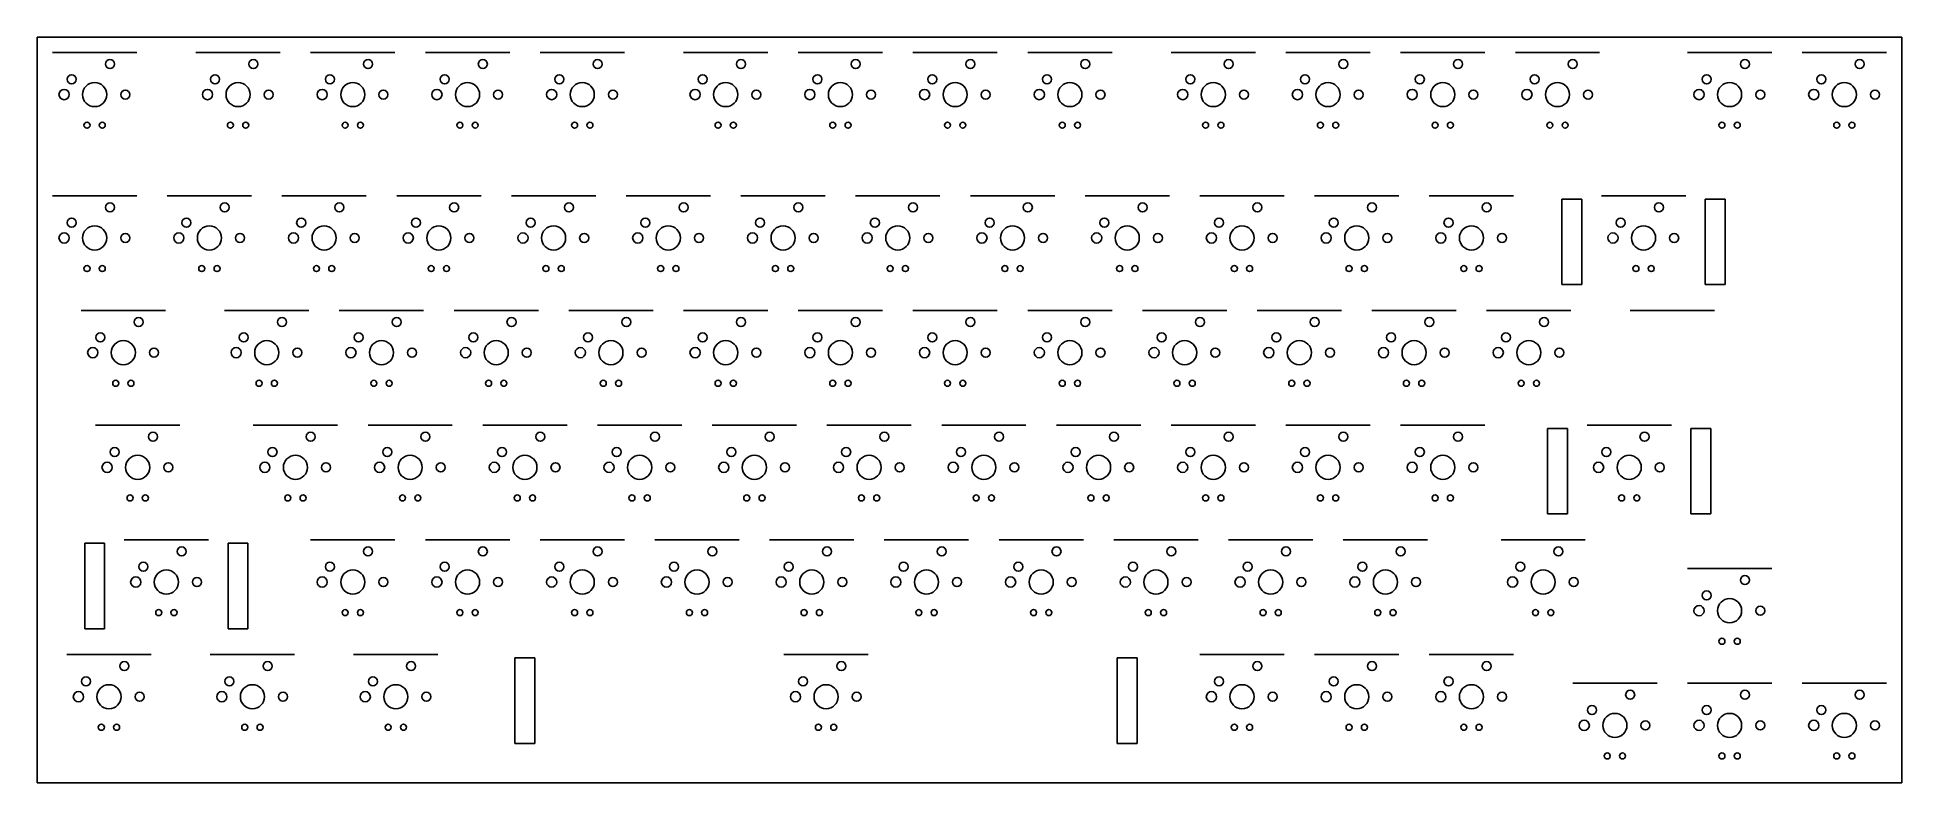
# Model space of a CAD drawing. Extents: x 0 to 310, y 0 to 124.
import ezdxf

# ---------------------------------------------------------------- set-up
doc = ezdxf.new("R2010")
doc.units = 0
doc.header["$MEASUREMENT"] = 0

msp = doc.modelspace()

# ---------------------------------------------------------------- linework, layer by layer
at = {"color": 0}
for p, q in [((0.095085, 123.905), (309.658, 123.905)), ((0.095085, 0.079926), (0.095085, 123.905)), ((309.658, 123.905), (309.658, 0.079926)), ((2.61965, 121.38), (16.6192, 121.38)), ((26.4322, 121.38), (40.4315, 121.38)), ((26.4322, 121.38), (40.43175, 121.38)), ((45.4822, 121.38), (59.4815, 121.38)), ((45.4822, 121.38), (59.48175, 121.38)), ((64.5322, 121.38), (78.5315, 121.38)), ((64.5322, 121.38), (78.53175, 121.38)), ((83.5822, 121.38), (97.5815, 121.38)), ((83.5822, 121.38), (97.58175, 121.38)), ((107.395, 121.38), (121.394, 121.38)), ((107.395, 121.38), (121.3943, 121.38)), ((107.395, 121.38), (121.39455, 121.38)), ((126.445, 121.38), (140.444, 121.38)), ((126.445, 121.38), (140.4443, 121.38)), ((126.445, 121.38), (140.44455, 121.38)), ((145.495, 121.38), (159.494, 121.38)), ((145.495, 121.38), (159.4943, 121.38)), ((145.495, 121.38), (159.49455, 121.38)), ((164.545, 121.38), (178.544, 121.38)), ((164.545, 121.38), (178.5443, 121.38)), ((164.545, 121.38), (178.54455, 121.38)), ((188.357, 121.38), (202.357, 121.38)), ((188.357, 121.38), (202.3563, 121.38)), ((188.357, 121.38), (202.35655, 121.38)), ((207.407, 121.38), (221.407, 121.38)), ((207.407, 121.38), (221.4063, 121.38)), ((207.407, 121.38), (221.40655, 121.38)), ((226.457, 121.38), (240.457, 121.38)), ((226.457, 121.38), (240.4563, 121.38)), ((226.457, 121.38), (240.45655, 121.38)), ((245.507, 121.38), (259.507, 121.38)), ((245.507, 121.38), (259.5063, 121.38)), ((245.507, 121.38), (259.50655, 121.38)), ((274.082, 121.38), (288.082, 121.38)), ((274.082, 121.38), (288.081, 121.38)), ((274.082, 121.38), (288.0813, 121.38)), ((274.082, 121.38), (288.08155, 121.38)), ((293.132, 121.38), (307.132, 121.38)), ((293.132, 121.38), (307.131, 121.38)), ((293.132, 121.38), (307.1313, 121.38)), ((293.132, 121.38), (307.13155, 121.38)), ((2.61965, 97.5678), (16.6192, 97.5678)), ((2.61965, 97.5678), (16.61895, 97.5678)), ((2.61965, 97.5678), (16.6192, 97.5678)), ((21.66965, 97.5678), (35.66895, 97.5678)), ((21.66965, 97.5678), (35.6692, 97.5678)), ((21.6697, 97.5678), (35.669, 97.5678)), ((40.71965, 97.5678), (54.71895, 97.5678)), ((40.71965, 97.5678), (54.7192, 97.5678)), ((40.7197, 97.5678), (54.719, 97.5678)), ((59.76965, 97.5678), (73.76895, 97.5678)), ((59.76965, 97.5678), (73.7692, 97.5678)), ((59.7697, 97.5678), (73.769, 97.5678)), ((78.8197, 97.5678), (92.819, 97.5678)), ((78.8197, 97.5678), (92.819, 97.5678)), ((78.8197, 97.5678), (92.81925, 97.5678)), ((97.8683, 97.5678), (111.869, 97.5678)), ((97.8697, 97.5678), (111.869, 97.5678)), ((97.8697, 97.5678), (111.86925, 97.5678)), ((116.918, 97.5678), (130.919, 97.5678)), ((116.9197, 97.5678), (130.919, 97.5678)), ((116.9197, 97.5678), (130.91925, 97.5678)), ((135.9697, 97.5678), (149.969, 97.5678)), ((135.9697, 97.5678), (149.96925, 97.5678)), ((135.97, 97.5678), (149.969, 97.5678)), ((155.02, 97.5678), (169.019, 97.5678)), ((155.02, 97.5678), (169.0193, 97.5678)), ((155.02, 97.5678), (169.01955, 97.5678)), ((174.07, 97.5678), (188.069, 97.5678)), ((174.07, 97.5678), (188.0693, 97.5678)), ((174.07, 97.5678), (188.06955, 97.5678)), ((193.12, 97.5678), (207.119, 97.5678)), ((193.12, 97.5678), (207.1193, 97.5678)), ((193.12, 97.5678), (207.11955, 97.5678)), ((212.17, 97.5678), (226.169, 97.5678)), ((212.17, 97.5678), (226.1693, 97.5678)), ((212.17, 97.5678), (226.16955, 97.5678)), ((231.22, 97.5678), (245.219, 97.5678)), ((231.22, 97.5678), (245.219, 97.5678)), ((231.22, 97.5678), (245.2193, 97.5678)), ((231.22, 97.5678), (245.21955, 97.5678)), ((253.243, 97.0181), (256.545, 97.0181)), ((253.243, 82.8188), (253.243, 97.0181)), ((256.545, 97.0181), (256.545, 82.8188)), ((259.795, 97.5678), (273.794, 97.5678)), ((259.795, 97.5678), (273.79455, 97.5678)), ((277.045, 97.0181), (280.345, 97.0181)), ((277.045, 82.8188), (277.045, 97.0181)), ((280.345, 97.0181), (280.345, 82.8188)), ((256.545, 82.8188), (253.243, 82.8188)), ((280.345, 82.8188), (277.045, 82.8188)), ((7.38161, 78.5178), (21.38161, 78.5178)), ((7.38161, 78.5178), (21.38161, 78.5178)), ((7.38216, 78.5178), (21.3817, 78.5178)), ((7.38216, 78.5178), (21.38116, 78.5178)), ((7.38216, 78.5178), (21.38146, 78.5178)), ((7.38216, 78.5178), (21.38171, 78.5178)), ((31.1947, 78.5178), (45.194, 78.5178)), ((31.1947, 78.5178), (45.194, 78.5178)), ((31.1947, 78.5178), (45.19425, 78.5178)), ((31.19475, 78.5178), (45.19405, 78.5178)), ((50.2447, 78.5178), (64.244, 78.5178)), ((50.2447, 78.5178), (64.244, 78.5178)), ((50.2447, 78.5178), (64.24425, 78.5178)), ((50.24475, 78.5178), (64.24405, 78.5178)), ((69.2947, 78.5178), (83.294, 78.5178)), ((69.2947, 78.5178), (83.294, 78.5178)), ((69.2947, 78.5178), (83.29425, 78.5178)), ((69.29475, 78.5178), (83.29405, 78.5178)), ((88.3447, 78.5178), (102.344, 78.5178)), ((88.34475, 78.5178), (102.34405, 78.5178)), ((88.34475, 78.5178), (102.34405, 78.5178)), ((88.34475, 78.5178), (102.3443, 78.5178)), ((107.39335, 78.5178), (121.39405, 78.5178)), ((107.39475, 78.5178), (121.39405, 78.5178)), ((107.39475, 78.5178), (121.3943, 78.5178)), ((107.395, 78.5178), (121.394, 78.5178)), ((126.44305, 78.5178), (140.44405, 78.5178)), ((126.44475, 78.5178), (140.44405, 78.5178)), ((126.44475, 78.5178), (140.4443, 78.5178)), ((126.445, 78.5178), (140.444, 78.5178)), ((145.49475, 78.5178), (159.49405, 78.5178)), ((145.49475, 78.5178), (159.4943, 78.5178)), ((145.495, 78.5178), (159.494, 78.5178)), ((145.49505, 78.5178), (159.49405, 78.5178)), ((164.545, 78.5178), (178.544, 78.5178)), ((164.54505, 78.5178), (178.54405, 78.5178)), ((164.54505, 78.5178), (178.54435, 78.5178)), ((164.54505, 78.5178), (178.5446, 78.5178)), ((183.595, 78.5178), (197.594, 78.5178)), ((183.59505, 78.5178), (197.59405, 78.5178)), ((183.59505, 78.5178), (197.59435, 78.5178)), ((183.59505, 78.5178), (197.5946, 78.5178)), ((202.645, 78.5178), (216.644, 78.5178)), ((202.64505, 78.5178), (216.64405, 78.5178)), ((202.64505, 78.5178), (216.64435, 78.5178)), ((202.64505, 78.5178), (216.6446, 78.5178)), ((221.695, 78.5178), (235.694, 78.5178)), ((221.69505, 78.5178), (235.69405, 78.5178)), ((221.69505, 78.5178), (235.69435, 78.5178)), ((221.69505, 78.5178), (235.6946, 78.5178)), ((240.745, 78.5178), (254.744, 78.5178)), ((240.74505, 78.5178), (254.74405, 78.5178)), ((240.74505, 78.5178), (254.74405, 78.5178)), ((240.74505, 78.5178), (254.74435, 78.5178)), ((240.74505, 78.5178), (254.7446, 78.5178)), ((264.557, 78.5178), (278.557, 78.5178)), ((9.76286, 59.4678), (23.76286, 59.4678)), ((9.76286, 59.4678), (23.76286, 59.4678)), ((9.76341, 59.4678), (23.7629, 59.4678)), ((9.76341, 59.4678), (23.76241, 59.4678)), ((9.76341, 59.4678), (23.76271, 59.4678)), ((9.76341, 59.4678), (23.76296, 59.4678)), ((35.9572, 59.4678), (49.9565, 59.4678)), ((35.9572, 59.4678), (49.9565, 59.4678)), ((35.9572, 59.4678), (49.95675, 59.4678)), ((35.95725, 59.4678), (49.95655, 59.4678)), ((55.0072, 59.4678), (69.0065, 59.4678)), ((55.0072, 59.4678), (69.0065, 59.4678)), ((55.0072, 59.4678), (69.00675, 59.4678)), ((55.00725, 59.4678), (69.00655, 59.4678)), ((74.0572, 59.4678), (88.0565, 59.4678)), ((74.0572, 59.4678), (88.0565, 59.4678)), ((74.0572, 59.4678), (88.05675, 59.4678)), ((74.05725, 59.4678), (88.05655, 59.4678)), ((93.1072, 59.4678), (107.107, 59.4678)), ((93.10725, 59.4678), (107.10655, 59.4678)), ((93.10725, 59.4678), (107.10655, 59.4678)), ((93.10725, 59.4678), (107.1068, 59.4678)), ((112.15585, 59.4678), (126.15655, 59.4678)), ((112.157, 59.4678), (126.157, 59.4678)), ((112.15725, 59.4678), (126.15655, 59.4678)), ((112.15725, 59.4678), (126.1568, 59.4678)), ((131.20555, 59.4678), (145.20655, 59.4678)), ((131.207, 59.4678), (145.207, 59.4678)), ((131.20725, 59.4678), (145.20655, 59.4678)), ((131.20725, 59.4678), (145.2068, 59.4678)), ((150.257, 59.4678), (164.257, 59.4678)), ((150.25725, 59.4678), (164.25655, 59.4678)), ((150.25725, 59.4678), (164.2568, 59.4678)), ((150.25755, 59.4678), (164.25655, 59.4678)), ((169.307, 59.4678), (183.307, 59.4678)), ((169.30755, 59.4678), (183.30655, 59.4678)), ((169.30755, 59.4678), (183.30685, 59.4678)), ((169.30755, 59.4678), (183.3071, 59.4678)), ((188.357, 59.4678), (202.357, 59.4678)), ((188.35755, 59.4678), (202.35655, 59.4678)), ((188.35755, 59.4678), (202.35685, 59.4678)), ((188.35755, 59.4678), (202.3571, 59.4678)), ((207.407, 59.4678), (221.407, 59.4678)), ((207.40755, 59.4678), (221.40655, 59.4678)), ((207.40755, 59.4678), (221.40685, 59.4678)), ((207.40755, 59.4678), (221.4071, 59.4678)), ((226.457, 59.4678), (240.457, 59.4678)), ((226.45755, 59.4678), (240.45655, 59.4678)), ((226.45755, 59.4678), (240.45685, 59.4678)), ((226.45755, 59.4678), (240.4571, 59.4678)), ((250.862, 58.9181), (254.161, 58.9181)), ((250.862, 44.7188), (250.862, 58.9181)), ((254.161, 58.9181), (254.161, 44.7188)), ((257.413, 59.4678), (271.413, 59.4678)), ((257.413, 59.4678), (271.41255, 59.4678)), ((274.662, 58.9181), (277.963, 58.9181)), ((274.662, 44.7188), (274.662, 58.9181)), ((277.963, 58.9181), (277.963, 44.7188)), ((254.161, 44.7188), (250.862, 44.7188)), ((277.963, 44.7188), (274.662, 44.7188)), ((14.52535, 40.4178), (28.52535, 40.4178)), ((14.52535, 40.4178), (28.52535, 40.4178)), ((14.5259, 40.4178), (28.5254, 40.4178)), ((14.5259, 40.4178), (28.5249, 40.4178)), ((14.5259, 40.4178), (28.5252, 40.4178)), ((14.5259, 40.4178), (28.52545, 40.4178)), ((45.4822, 40.4178), (59.4815, 40.4178)), ((45.4822, 40.4178), (59.4815, 40.4178)), ((45.4822, 40.4178), (59.4815, 40.4178)), ((45.4822, 40.4178), (59.48175, 40.4178)), ((45.48225, 40.4178), (59.48155, 40.4178)), ((64.5322, 40.4178), (78.5315, 40.4178)), ((64.5322, 40.4178), (78.5315, 40.4178)), ((64.5322, 40.4178), (78.5315, 40.4178)), ((64.5322, 40.4178), (78.53175, 40.4178)), ((64.53225, 40.4178), (78.53155, 40.4178)), ((83.5822, 40.4178), (97.5815, 40.4178)), ((83.5822, 40.4178), (97.5815, 40.4178)), ((83.5822, 40.4178), (97.5815, 40.4178)), ((83.5822, 40.4178), (97.58175, 40.4178)), ((83.58225, 40.4178), (97.58155, 40.4178)), ((102.632, 40.4178), (116.632, 40.4178)), ((102.6322, 40.4178), (116.632, 40.4178)), ((102.63225, 40.4178), (116.63155, 40.4178)), ((102.63225, 40.4178), (116.63155, 40.4178)), ((102.63225, 40.4178), (116.6318, 40.4178)), ((121.68085, 40.4178), (135.68155, 40.4178)), ((121.682, 40.4178), (135.682, 40.4178)), ((121.682, 40.4178), (135.682, 40.4178)), ((121.68225, 40.4178), (135.68155, 40.4178)), ((121.68225, 40.4178), (135.6818, 40.4178)), ((140.73055, 40.4178), (154.73155, 40.4178)), ((140.732, 40.4178), (154.732, 40.4178)), ((140.732, 40.4178), (154.732, 40.4178)), ((140.73225, 40.4178), (154.73155, 40.4178)), ((140.73225, 40.4178), (154.7318, 40.4178)), ((159.782, 40.4178), (173.782, 40.4178)), ((159.782, 40.4178), (173.782, 40.4178)), ((159.78225, 40.4178), (173.78155, 40.4178)), ((159.78225, 40.4178), (173.7818, 40.4178)), ((159.78255, 40.4178), (173.78155, 40.4178)), ((178.832, 40.4178), (192.832, 40.4178)), ((178.832, 40.4178), (192.832, 40.4178)), ((178.83255, 40.4178), (192.83155, 40.4178)), ((178.83255, 40.4178), (192.83185, 40.4178)), ((178.83255, 40.4178), (192.8321, 40.4178)), ((197.882, 40.4178), (211.882, 40.4178)), ((197.882, 40.4178), (211.882, 40.4178)), ((197.88255, 40.4178), (211.88155, 40.4178)), ((197.88255, 40.4178), (211.88185, 40.4178)), ((197.88255, 40.4178), (211.8821, 40.4178)), ((216.932, 40.4178), (230.932, 40.4178)), ((216.932, 40.4178), (230.932, 40.4178)), ((216.93255, 40.4178), (230.93155, 40.4178)), ((216.93255, 40.4178), (230.93185, 40.4178)), ((216.93255, 40.4178), (230.9321, 40.4178)), ((243.12545, 40.4178), (257.12545, 40.4178)), ((243.12545, 40.4178), (257.12545, 40.4178)), ((243.126, 40.4178), (257.125, 40.4178)), ((243.126, 40.4178), (257.125, 40.4178)), ((243.126, 40.4178), (257.1253, 40.4178)), ((243.126, 40.4178), (257.12555, 40.4178)), ((7.97609, 39.8681), (11.2751, 39.8681)), ((7.97609, 25.6687), (7.97609, 39.8681)), ((11.2751, 39.8681), (11.2751, 25.6687)), ((31.7762, 39.8681), (35.0752, 39.8681)), ((31.7762, 25.6687), (31.7762, 39.8681)), ((35.0752, 39.8681), (35.0752, 25.6687)), ((274.08145, 35.6553), (288.08145, 35.6553)), ((274.08145, 35.6553), (288.08145, 35.6553)), ((274.082, 35.6553), (288.082, 35.6553)), ((274.082, 35.6553), (288.081, 35.6553)), ((274.082, 35.6553), (288.0813, 35.6553)), ((274.082, 35.6553), (288.08155, 35.6553)), ((11.2751, 25.6687), (7.97609, 25.6687)), ((35.0752, 25.6687), (31.7762, 25.6687)), ((5.00036, 21.3679), (19.00036, 21.3679)), ((5.00036, 21.3679), (19.00036, 21.3679)), ((5.00091, 21.3679), (19.0004, 21.3679)), ((5.00091, 21.3679), (18.99991, 21.3679)), ((5.00091, 21.3679), (19.00021, 21.3679)), ((5.00091, 21.3679), (19.00046, 21.3679)), ((28.81285, 21.3679), (42.81285, 21.3679)), ((28.81285, 21.3679), (42.81285, 21.3679)), ((28.8134, 21.3679), (42.8128, 21.3679)), ((28.8134, 21.3679), (42.8124, 21.3679)), ((28.8134, 21.3679), (42.8127, 21.3679)), ((28.8134, 21.3679), (42.81295, 21.3679)), ((52.62545, 21.3679), (66.62545, 21.3679)), ((52.62545, 21.3679), (66.62545, 21.3679)), ((52.626, 21.3679), (66.6253, 21.3679)), ((52.626, 21.3679), (66.625, 21.3679)), ((52.626, 21.3679), (66.6253, 21.3679)), ((52.626, 21.3679), (66.62555, 21.3679)), ((79.412, 20.818), (82.7126, 20.818)), ((79.412, 6.61871), (79.412, 20.818)), ((82.7126, 20.818), (82.7126, 6.61871)), ((124.06145, 21.3679), (138.06145, 21.3679)), ((124.06145, 21.3679), (138.06145, 21.3679)), ((124.062, 21.3679), (138.063, 21.3679)), ((124.062, 21.3679), (138.061, 21.3679)), ((124.062, 21.3679), (138.0613, 21.3679)), ((124.062, 21.3679), (138.06155, 21.3679)), ((179.412, 20.818), (182.713, 20.818)), ((179.412, 6.61871), (179.412, 20.818)), ((182.713, 20.818), (182.713, 6.61871)), ((193.11945, 21.3679), (207.11945, 21.3679)), ((193.11945, 21.3679), (207.11945, 21.3679)), ((193.12, 21.3679), (207.119, 21.3679)), ((193.12, 21.3679), (207.119, 21.3679)), ((193.12, 21.3679), (207.1193, 21.3679)), ((193.12, 21.3679), (207.11955, 21.3679)), ((212.16945, 21.3679), (226.16945, 21.3679)), ((212.16945, 21.3679), (226.16945, 21.3679)), ((212.17, 21.3679), (226.169, 21.3679)), ((212.17, 21.3679), (226.169, 21.3679)), ((212.17, 21.3679), (226.1693, 21.3679)), ((212.17, 21.3679), (226.16955, 21.3679)), ((231.21945, 21.3679), (245.21945, 21.3679)), ((231.21945, 21.3679), (245.21945, 21.3679)), ((231.22, 21.3679), (245.219, 21.3679)), ((231.22, 21.3679), (245.219, 21.3679)), ((231.22, 21.3679), (245.2193, 21.3679)), ((231.22, 21.3679), (245.21955, 21.3679)), ((255.03145, 16.6054), (269.03145, 16.6054)), ((255.03145, 16.6054), (269.03145, 16.6054)), ((255.032, 16.6054), (269.032, 16.6054)), ((255.032, 16.6054), (269.031, 16.6054)), ((255.032, 16.6054), (269.0313, 16.6054)), ((255.032, 16.6054), (269.03155, 16.6054)), ((274.08145, 16.6054), (288.08145, 16.6054)), ((274.08145, 16.6054), (288.08145, 16.6054)), ((274.082, 16.6054), (288.082, 16.6054)), ((274.082, 16.6054), (288.081, 16.6054)), ((274.082, 16.6054), (288.0813, 16.6054)), ((274.082, 16.6054), (288.08155, 16.6054)), ((293.13145, 16.6054), (307.13145, 16.6054)), ((293.13145, 16.6054), (307.13145, 16.6054)), ((293.132, 16.6054), (307.132, 16.6054)), ((293.132, 16.6054), (307.131, 16.6054)), ((293.132, 16.6054), (307.1313, 16.6054)), ((293.132, 16.6054), (307.13155, 16.6054)), ((82.7126, 6.61871), (79.412, 6.61871)), ((182.713, 6.61871), (179.412, 6.61871)), ((309.658, 0.079926), (0.095085, 0.079926))]:
    msp.add_line(p, q, dxfattribs=at)
at = {"linetype": 'ByBlock'}
for centre, radius in [((5.809425, 116.9205), 0.75), ((12.159425, 119.4605), 0.75), ((29.621975, 116.9205), 0.75), ((35.971975, 119.4605), 0.75), ((48.671975, 116.9205), 0.75), ((55.021975, 119.4605), 0.75), ((67.721975, 116.9205), 0.75), ((74.071975, 119.4605), 0.75), ((86.771975, 116.9205), 0.75), ((93.121975, 119.4605), 0.75), ((110.584775, 116.9205), 0.75), ((116.934775, 119.4605), 0.75), ((129.634775, 116.9205), 0.75), ((135.984775, 119.4605), 0.75), ((148.684775, 116.9205), 0.75), ((155.034775, 119.4605), 0.75), ((167.734775, 116.9205), 0.75), ((174.084775, 119.4605), 0.75), ((191.546775, 116.9205), 0.75), ((197.896775, 119.4605), 0.75), ((210.596775, 116.9205), 0.75), ((216.946775, 119.4605), 0.75), ((229.646775, 116.9205), 0.75), ((235.996775, 119.4605), 0.75), ((248.696775, 116.9205), 0.75), ((255.046775, 119.4605), 0.75), ((277.271775, 116.9205), 0.75), ((283.621775, 119.4605), 0.75), ((296.321775, 116.9205), 0.75), ((302.671775, 119.4605), 0.75), ((4.539425, 114.3805), 0.85), ((9.619425, 114.3805), 2), ((14.699425, 114.3805), 0.75), ((28.351975, 114.3805), 0.85), ((33.431975, 114.3805), 2), ((38.511975, 114.3805), 0.75), ((47.401975, 114.3805), 0.85), ((52.481975, 114.3805), 2), ((57.561975, 114.3805), 0.75), ((66.451975, 114.3805), 0.85), ((71.531975, 114.3805), 2), ((76.611975, 114.3805), 0.75), ((85.501975, 114.3805), 0.85), ((90.581975, 114.3805), 2), ((95.661975, 114.3805), 0.75), ((109.314775, 114.3805), 0.85), ((114.394775, 114.3805), 2), ((119.474775, 114.3805), 0.75), ((128.364775, 114.3805), 0.85), ((133.444775, 114.3805), 2), ((138.524775, 114.3805), 0.75), ((147.414775, 114.3805), 0.85), ((152.494775, 114.3805), 2), ((157.574775, 114.3805), 0.75), ((166.464775, 114.3805), 0.85), ((171.544775, 114.3805), 2), ((176.624775, 114.3805), 0.75), ((190.276775, 114.3805), 0.85), ((195.356775, 114.3805), 2), ((200.436775, 114.3805), 0.75), ((209.326775, 114.3805), 0.85), ((214.406775, 114.3805), 2), ((219.486775, 114.3805), 0.75), ((228.376775, 114.3805), 0.85), ((233.456775, 114.3805), 2), ((238.536775, 114.3805), 0.75), ((247.426775, 114.3805), 0.85), ((252.506775, 114.3805), 2), ((257.586775, 114.3805), 0.75), ((276.001775, 114.3805), 0.85), ((281.081775, 114.3805), 2), ((286.161775, 114.3805), 0.75), ((295.051775, 114.3805), 0.85), ((300.131775, 114.3805), 2), ((305.211775, 114.3805), 0.75), ((8.349425, 109.3005), 0.5), ((10.889425, 109.3005), 0.5), ((32.161975, 109.3005), 0.5), ((34.701975, 109.3005), 0.5), ((51.211975, 109.3005), 0.5), ((53.751975, 109.3005), 0.5), ((70.261975, 109.3005), 0.5), ((72.801975, 109.3005), 0.5), ((89.311975, 109.3005), 0.5), ((91.851975, 109.3005), 0.5), ((113.124775, 109.3005), 0.5), ((115.664775, 109.3005), 0.5), ((132.174775, 109.3005), 0.5), ((134.714775, 109.3005), 0.5), ((151.224775, 109.3005), 0.5), ((153.764775, 109.3005), 0.5), ((170.274775, 109.3005), 0.5), ((172.814775, 109.3005), 0.5), ((194.086775, 109.3005), 0.5), ((196.626775, 109.3005), 0.5), ((213.136775, 109.3005), 0.5), ((215.676775, 109.3005), 0.5), ((232.186775, 109.3005), 0.5), ((234.726775, 109.3005), 0.5), ((251.236775, 109.3005), 0.5), ((253.776775, 109.3005), 0.5), ((279.811775, 109.3005), 0.5), ((282.351775, 109.3005), 0.5), ((298.861775, 109.3005), 0.5), ((301.401775, 109.3005), 0.5), ((12.159425, 95.6483), 0.75), ((31.209425, 95.6483), 0.75), ((50.259425, 95.6483), 0.75), ((69.309425, 95.6483), 0.75), ((88.359475, 95.6483), 0.75), ((107.409475, 95.6483), 0.75), ((126.459475, 95.6483), 0.75), ((145.509475, 95.6483), 0.75), ((164.559775, 95.6483), 0.75), ((183.609775, 95.6483), 0.75), ((202.659775, 95.6483), 0.75), ((221.709775, 95.6483), 0.75), ((240.759775, 95.6483), 0.75), ((269.334775, 95.6483), 0.75), ((5.809425, 93.1083), 0.75), ((24.859425, 93.1083), 0.75), ((43.909425, 93.1083), 0.75), ((62.959425, 93.1083), 0.75), ((82.009475, 93.1083), 0.75), ((101.059475, 93.1083), 0.75), ((120.109475, 93.1083), 0.75), ((139.159475, 93.1083), 0.75), ((158.209775, 93.1083), 0.75), ((177.259775, 93.1083), 0.75), ((196.309775, 93.1083), 0.75), ((215.359775, 93.1083), 0.75), ((234.409775, 93.1083), 0.75), ((262.984775, 93.1083), 0.75), ((4.539425, 90.5683), 0.85), ((9.619425, 90.5683), 2), ((14.699425, 90.5683), 0.75), ((23.589425, 90.5683), 0.85), ((28.669425, 90.5683), 2), ((33.749425, 90.5683), 0.75), ((42.639425, 90.5683), 0.85), ((47.719425, 90.5683), 2), ((52.799425, 90.5683), 0.75), ((61.689425, 90.5683), 0.85), ((66.769425, 90.5683), 2), ((71.849425, 90.5683), 0.75), ((80.739475, 90.5683), 0.85), ((85.819475, 90.5683), 2), ((90.899475, 90.5683), 0.75), ((99.789475, 90.5683), 0.85), ((104.869475, 90.5683), 2), ((109.949475, 90.5683), 0.75), ((118.839475, 90.5683), 0.85), ((123.919475, 90.5683), 2), ((128.999475, 90.5683), 0.75), ((137.889475, 90.5683), 0.85), ((142.969475, 90.5683), 2), ((148.049475, 90.5683), 0.75), ((156.939775, 90.5683), 0.85), ((162.019775, 90.5683), 2), ((167.099775, 90.5683), 0.75), ((175.989775, 90.5683), 0.85), ((181.069775, 90.5683), 2), ((186.149775, 90.5683), 0.75), ((195.039775, 90.5683), 0.85), ((200.119775, 90.5683), 2), ((205.199775, 90.5683), 0.75), ((214.089775, 90.5683), 0.85), ((219.169775, 90.5683), 2), ((224.249775, 90.5683), 0.75), ((233.139775, 90.5683), 0.85), ((238.219775, 90.5683), 2), ((243.299775, 90.5683), 0.75), ((261.714775, 90.5683), 0.85), ((266.794775, 90.5683), 2), ((271.874775, 90.5683), 0.75), ((8.349425, 85.4883), 0.5), ((10.889425, 85.4883), 0.5), ((27.399425, 85.4883), 0.5), ((29.939425, 85.4883), 0.5), ((46.449425, 85.4883), 0.5), ((48.989425, 85.4883), 0.5), ((65.499425, 85.4883), 0.5), ((68.039425, 85.4883), 0.5), ((84.549475, 85.4883), 0.5), ((87.089475, 85.4883), 0.5), ((103.599475, 85.4883), 0.5), ((106.139475, 85.4883), 0.5), ((122.649475, 85.4883), 0.5), ((125.189475, 85.4883), 0.5), ((141.699475, 85.4883), 0.5), ((144.239475, 85.4883), 0.5), ((160.749775, 85.4883), 0.5), ((163.289775, 85.4883), 0.5), ((179.799775, 85.4883), 0.5), ((182.339775, 85.4883), 0.5), ((198.849775, 85.4883), 0.5), ((201.389775, 85.4883), 0.5), ((217.899775, 85.4883), 0.5), ((220.439775, 85.4883), 0.5), ((236.949775, 85.4883), 0.5), ((239.489775, 85.4883), 0.5), ((265.524775, 85.4883), 0.5), ((268.064775, 85.4883), 0.5), ((10.571935, 74.0583), 0.75), ((16.921935, 76.5983), 0.75), ((34.384475, 74.0583), 0.75), ((40.734475, 76.5983), 0.75), ((53.434475, 74.0583), 0.75), ((59.784475, 76.5983), 0.75), ((72.484475, 74.0583), 0.75), ((78.834475, 76.5983), 0.75), ((91.534525, 74.0583), 0.75), ((97.884525, 76.5983), 0.75), ((110.584525, 74.0583), 0.75), ((116.934525, 76.5983), 0.75), ((129.634525, 74.0583), 0.75), ((135.984525, 76.5983), 0.75), ((148.684525, 74.0583), 0.75), ((155.034525, 76.5983), 0.75), ((167.734825, 74.0583), 0.75), ((174.084825, 76.5983), 0.75), ((186.784825, 74.0583), 0.75), ((193.134825, 76.5983), 0.75), ((205.834825, 74.0583), 0.75), ((212.184825, 76.5983), 0.75), ((224.884825, 74.0583), 0.75), ((231.234825, 76.5983), 0.75), ((243.934825, 74.0583), 0.75), ((250.284825, 76.5983), 0.75), ((9.301935, 71.5183), 0.85), ((14.381935, 71.5183), 2), ((19.461935, 71.5183), 0.75), ((33.114475, 71.5183), 0.85), ((38.194475, 71.5183), 2), ((43.274475, 71.5183), 0.75), ((52.164475, 71.5183), 0.85), ((57.244475, 71.5183), 2), ((62.324475, 71.5183), 0.75), ((71.214475, 71.5183), 0.85), ((76.294475, 71.5183), 2), ((81.374475, 71.5183), 0.75), ((90.264525, 71.5183), 0.85), ((95.344525, 71.5183), 2), ((100.424525, 71.5183), 0.75), ((109.314525, 71.5183), 0.85), ((114.394525, 71.5183), 2), ((119.474525, 71.5183), 0.75), ((128.364525, 71.5183), 0.85), ((133.444525, 71.5183), 2), ((138.524525, 71.5183), 0.75), ((147.414525, 71.5183), 0.85), ((152.494525, 71.5183), 2), ((157.574525, 71.5183), 0.75), ((166.464825, 71.5183), 0.85), ((171.544825, 71.5183), 2), ((176.624825, 71.5183), 0.75), ((185.514825, 71.5183), 0.85), ((190.594825, 71.5183), 2), ((195.674825, 71.5183), 0.75), ((204.564825, 71.5183), 0.85), ((209.644825, 71.5183), 2), ((214.724825, 71.5183), 0.75), ((223.614825, 71.5183), 0.85), ((228.694825, 71.5183), 2), ((233.774825, 71.5183), 0.75), ((242.664825, 71.5183), 0.85), ((247.744825, 71.5183), 2), ((252.824825, 71.5183), 0.75), ((13.111935, 66.4383), 0.5), ((15.651935, 66.4383), 0.5), ((36.924475, 66.4383), 0.5), ((39.464475, 66.4383), 0.5), ((55.974475, 66.4383), 0.5), ((58.514475, 66.4383), 0.5), ((75.024475, 66.4383), 0.5), ((77.564475, 66.4383), 0.5), ((94.074525, 66.4383), 0.5), ((96.614525, 66.4383), 0.5), ((113.124525, 66.4383), 0.5), ((115.664525, 66.4383), 0.5), ((132.174525, 66.4383), 0.5), ((134.714525, 66.4383), 0.5), ((151.224525, 66.4383), 0.5), ((153.764525, 66.4383), 0.5), ((170.274825, 66.4383), 0.5), ((172.814825, 66.4383), 0.5), ((189.324825, 66.4383), 0.5), ((191.864825, 66.4383), 0.5), ((208.374825, 66.4383), 0.5), ((210.914825, 66.4383), 0.5), ((227.424825, 66.4383), 0.5), ((229.964825, 66.4383), 0.5), ((246.474825, 66.4383), 0.5), ((249.014825, 66.4383), 0.5), ((12.953185, 55.0083), 0.75), ((19.303185, 57.5483), 0.75), ((39.146975, 55.0083), 0.75), ((45.496975, 57.5483), 0.75), ((58.196975, 55.0083), 0.75), ((64.546975, 57.5483), 0.75), ((77.246975, 55.0083), 0.75), ((83.596975, 57.5483), 0.75), ((96.297025, 55.0083), 0.75), ((102.647025, 57.5483), 0.75), ((115.347025, 55.0083), 0.75), ((121.697025, 57.5483), 0.75), ((134.397025, 55.0083), 0.75), ((140.747025, 57.5483), 0.75), ((153.447025, 55.0083), 0.75), ((159.797025, 57.5483), 0.75), ((172.497325, 55.0083), 0.75), ((178.847325, 57.5483), 0.75), ((191.547325, 55.0083), 0.75), ((197.897325, 57.5483), 0.75), ((210.597325, 55.0083), 0.75), ((216.947325, 57.5483), 0.75), ((229.647325, 55.0083), 0.75), ((235.997325, 57.5483), 0.75), ((260.602775, 55.0083), 0.75), ((266.952775, 57.5483), 0.75), ((11.683185, 52.4683), 0.85), ((16.763185, 52.4683), 2), ((21.843185, 52.4683), 0.75), ((37.876975, 52.4683), 0.85), ((42.956975, 52.4683), 2), ((48.036975, 52.4683), 0.75), ((56.926975, 52.4683), 0.85), ((62.006975, 52.4683), 2), ((67.086975, 52.4683), 0.75), ((75.976975, 52.4683), 0.85), ((81.056975, 52.4683), 2), ((86.136975, 52.4683), 0.75), ((95.027025, 52.4683), 0.85), ((100.107025, 52.4683), 2), ((105.187025, 52.4683), 0.75), ((114.077025, 52.4683), 0.85), ((119.157025, 52.4683), 2), ((124.237025, 52.4683), 0.75), ((133.127025, 52.4683), 0.85), ((138.207025, 52.4683), 2), ((143.287025, 52.4683), 0.75), ((152.177025, 52.4683), 0.85), ((157.257025, 52.4683), 2), ((162.337025, 52.4683), 0.75), ((171.227325, 52.4683), 0.85), ((176.307325, 52.4683), 2), ((181.387325, 52.4683), 0.75), ((190.277325, 52.4683), 0.85), ((195.357325, 52.4683), 2), ((200.437325, 52.4683), 0.75), ((209.327325, 52.4683), 0.85), ((214.407325, 52.4683), 2), ((219.487325, 52.4683), 0.75), ((228.377325, 52.4683), 0.85), ((233.457325, 52.4683), 2), ((238.537325, 52.4683), 0.75), ((259.332775, 52.4683), 0.85), ((264.412775, 52.4683), 2), ((269.492775, 52.4683), 0.75), ((15.493185, 47.3883), 0.5), ((18.033185, 47.3883), 0.5), ((41.686975, 47.3883), 0.5), ((44.226975, 47.3883), 0.5), ((60.736975, 47.3883), 0.5), ((63.276975, 47.3883), 0.5), ((79.786975, 47.3883), 0.5), ((82.326975, 47.3883), 0.5), ((98.837025, 47.3883), 0.5), ((101.377025, 47.3883), 0.5), ((117.887025, 47.3883), 0.5), ((120.427025, 47.3883), 0.5), ((136.937025, 47.3883), 0.5), ((139.477025, 47.3883), 0.5), ((155.987025, 47.3883), 0.5), ((158.527025, 47.3883), 0.5), ((175.037325, 47.3883), 0.5), ((177.577325, 47.3883), 0.5), ((194.087325, 47.3883), 0.5), ((196.627325, 47.3883), 0.5), ((213.137325, 47.3883), 0.5), ((215.677325, 47.3883), 0.5), ((232.187325, 47.3883), 0.5), ((234.727325, 47.3883), 0.5), ((263.142775, 47.3883), 0.5), ((265.682775, 47.3883), 0.5), ((24.065675, 38.4983), 0.75), ((55.021975, 38.4983), 0.75), ((74.071975, 38.4983), 0.75), ((93.121975, 38.4983), 0.75), ((112.172025, 38.4983), 0.75), ((131.222025, 38.4983), 0.75), ((150.272025, 38.4983), 0.75), ((169.322025, 38.4983), 0.75), ((188.372325, 38.4983), 0.75), ((207.422325, 38.4983), 0.75), ((226.472325, 38.4983), 0.75), ((252.665775, 38.4983), 0.75), ((16.445675, 33.4183), 0.85), ((17.715675, 35.9583), 0.75), ((21.525675, 33.4183), 2), ((26.605675, 33.4183), 0.75), ((47.401975, 33.4183), 0.85), ((48.671975, 35.9583), 0.75), ((52.481975, 33.4183), 2), ((57.561975, 33.4183), 0.75), ((66.451975, 33.4183), 0.85), ((67.721975, 35.9583), 0.75), ((71.531975, 33.4183), 2), ((76.611975, 33.4183), 0.75), ((85.501975, 33.4183), 0.85), ((86.771975, 35.9583), 0.75), ((90.581975, 33.4183), 2), ((95.661975, 33.4183), 0.75), ((104.552025, 33.4183), 0.85), ((105.822025, 35.9583), 0.75), ((109.632025, 33.4183), 2), ((114.712025, 33.4183), 0.75), ((123.602025, 33.4183), 0.85), ((124.872025, 35.9583), 0.75), ((128.682025, 33.4183), 2), ((133.762025, 33.4183), 0.75), ((142.652025, 33.4183), 0.85), ((143.922025, 35.9583), 0.75), ((147.732025, 33.4183), 2), ((152.812025, 33.4183), 0.75), ((161.702025, 33.4183), 0.85), ((162.972025, 35.9583), 0.75), ((166.782025, 33.4183), 2), ((171.862025, 33.4183), 0.75), ((180.752325, 33.4183), 0.85), ((182.022325, 35.9583), 0.75), ((185.832325, 33.4183), 2), ((190.912325, 33.4183), 0.75), ((199.802325, 33.4183), 0.85), ((201.072325, 35.9583), 0.75), ((204.882325, 33.4183), 2), ((209.962325, 33.4183), 0.75), ((218.852325, 33.4183), 0.85), ((220.122325, 35.9583), 0.75), ((223.932325, 33.4183), 2), ((229.012325, 33.4183), 0.75), ((245.045775, 33.4183), 0.85), ((246.315775, 35.9583), 0.75), ((250.125775, 33.4183), 2), ((255.205775, 33.4183), 0.75), ((283.621775, 33.7358), 0.75), ((277.271775, 31.1958), 0.75), ((20.255675, 28.3383), 0.5), ((22.795675, 28.3383), 0.5), ((51.211975, 28.3383), 0.5), ((53.751975, 28.3383), 0.5), ((70.261975, 28.3383), 0.5), ((72.801975, 28.3383), 0.5), ((89.311975, 28.3383), 0.5), ((91.851975, 28.3383), 0.5), ((108.362025, 28.3383), 0.5), ((110.902025, 28.3383), 0.5), ((127.412025, 28.3383), 0.5), ((129.952025, 28.3383), 0.5), ((146.462025, 28.3383), 0.5), ((149.002025, 28.3383), 0.5), ((165.512025, 28.3383), 0.5), ((168.052025, 28.3383), 0.5), ((184.562325, 28.3383), 0.5), ((187.102325, 28.3383), 0.5), ((203.612325, 28.3383), 0.5), ((206.152325, 28.3383), 0.5), ((222.662325, 28.3383), 0.5), ((225.202325, 28.3383), 0.5), ((248.855775, 28.3383), 0.5), ((251.395775, 28.3383), 0.5), ((276.001775, 28.6558), 0.85), ((281.081775, 28.6558), 2), ((286.161775, 28.6558), 0.75), ((279.811775, 23.5758), 0.5), ((282.351775, 23.5758), 0.5), ((14.540685, 19.4484), 0.75), ((38.353175, 19.4484), 0.75), ((62.165775, 19.4484), 0.75), ((133.601775, 19.4484), 0.75), ((202.659775, 19.4484), 0.75), ((221.709775, 19.4484), 0.75), ((240.759775, 19.4484), 0.75), ((8.190685, 16.9084), 0.75), ((12.000685, 14.3684), 2), ((32.003175, 16.9084), 0.75), ((35.813175, 14.3684), 2), ((55.815775, 16.9084), 0.75), ((59.625775, 14.3684), 2), ((127.251775, 16.9084), 0.75), ((131.061775, 14.3684), 2), ((196.309775, 16.9084), 0.75), ((200.119775, 14.3684), 2), ((215.359775, 16.9084), 0.75), ((219.169775, 14.3684), 2), ((234.409775, 16.9084), 0.75), ((238.219775, 14.3684), 2), ((6.920685, 14.3684), 0.85), ((17.080685, 14.3684), 0.75), ((30.733175, 14.3684), 0.85), ((40.893175, 14.3684), 0.75), ((54.545775, 14.3684), 0.85), ((64.705775, 14.3684), 0.75), ((125.981775, 14.3684), 0.85), ((136.141775, 14.3684), 0.75), ((195.039775, 14.3684), 0.85), ((205.199775, 14.3684), 0.75), ((214.089775, 14.3684), 0.85), ((224.249775, 14.3684), 0.75), ((233.139775, 14.3684), 0.85), ((243.299775, 14.3684), 0.75), ((258.221775, 12.1459), 0.75), ((264.571775, 14.6859), 0.75), ((277.271775, 12.1459), 0.75), ((283.621775, 14.6859), 0.75), ((296.321775, 12.1459), 0.75), ((302.671775, 14.6859), 0.75), ((10.730685, 9.2884), 0.5), ((13.270685, 9.2884), 0.5), ((34.543175, 9.2884), 0.5), ((37.083175, 9.2884), 0.5), ((58.355775, 9.2884), 0.5), ((60.895775, 9.2884), 0.5), ((129.791775, 9.2884), 0.5), ((132.331775, 9.2884), 0.5), ((198.849775, 9.2884), 0.5), ((201.389775, 9.2884), 0.5), ((217.899775, 9.2884), 0.5), ((220.439775, 9.2884), 0.5), ((236.949775, 9.2884), 0.5), ((239.489775, 9.2884), 0.5), ((256.951775, 9.6059), 0.85), ((262.031775, 9.6059), 2), ((267.111775, 9.6059), 0.75), ((276.001775, 9.6059), 0.85), ((281.081775, 9.6059), 2), ((286.161775, 9.6059), 0.75), ((295.051775, 9.6059), 0.85), ((300.131775, 9.6059), 2), ((305.211775, 9.6059), 0.75), ((260.761775, 4.5259), 0.5), ((263.301775, 4.5259), 0.5), ((279.811775, 4.5259), 0.5), ((282.351775, 4.5259), 0.5), ((298.861775, 4.5259), 0.5), ((301.401775, 4.5259), 0.5)]:
    msp.add_circle(centre, radius, dxfattribs=at)

doc.saveas('drawing.dxf')
